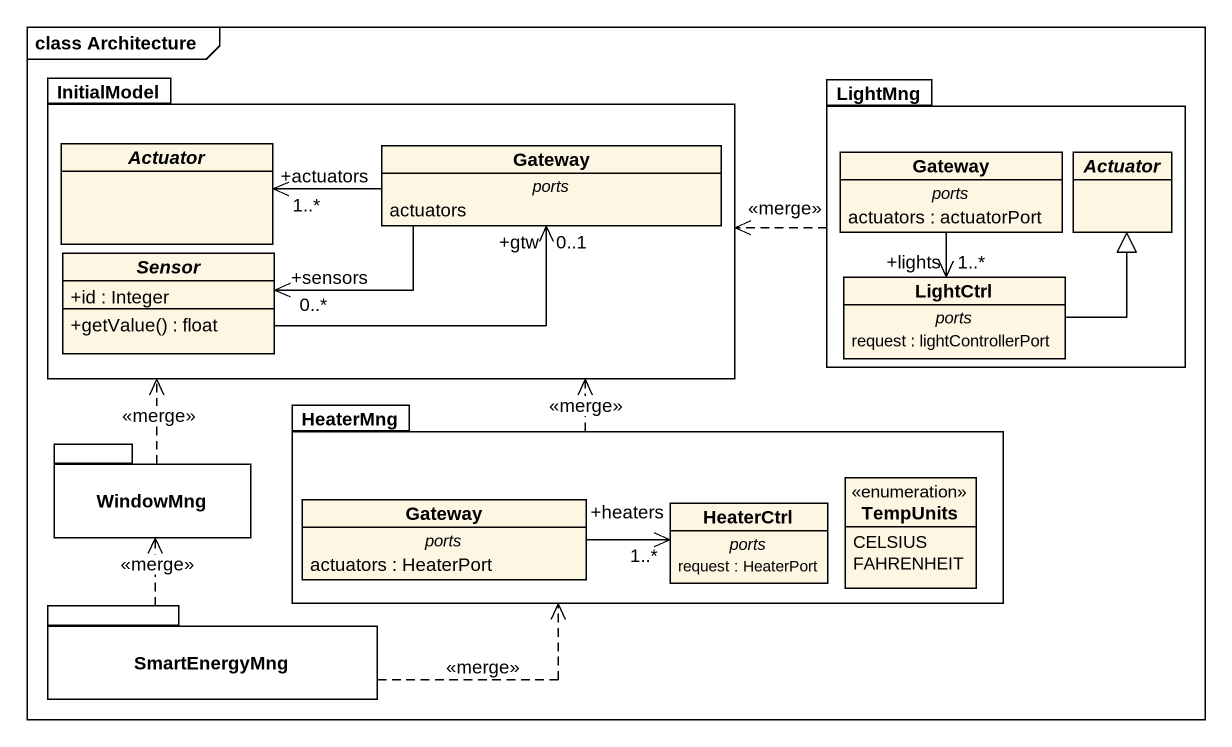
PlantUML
@startuml
mainframe class Architecture
hide circle
hide empty members
skinparam classAttributeIconSize 0
package InitialModel #FFFFFF {
  abstract class Actuator
  class Gateway {
    -- ports --
    actuators
  }
  abstract class Sensor {
    +id : Integer
    +getValue() : float
  }
}
package LightMng #FFFFFF {
  class "Gateway" as Gateway_2 {
    -- ports --
    actuators : actuatorPort
  }
  abstract class "Actuator" as Actuator_2
  class LightCtrl {
    -- ports --
    request : lightControllerPort
  }
}
package HeaterMng #FFFFFF {
  class "Gateway" as Gateway_3 {
    -- ports --
    actuators : HeaterPort
  }
  class HeaterCtrl {
    -- ports --
    request : HeaterPort
  }
  enum TempUnits {
    CELSIUS
    FAHRENHEIT
  }
}
package WindowMng #FFFFFF {
}
package SmartEnergyMng #FFFFFF {
}
LightMng .left.> InitialModel : <<merge>>
Gateway -left-> "+actuators\n1..*" Actuator
Gateway -left-> "+sensors\n0..*" Sensor
Gateway_2 --> "+lights\n1..*" LightCtrl
Sensor -right-> "+gtw\n0..1" Gateway
LightCtrl -up-|> Actuator_2
HeaterMng .up.> InitialModel : <<merge>>
WindowMng .up.> InitialModel : <<merge>>
Gateway_3 -right-> "+heaters\n1..*" HeaterCtrl
SmartEnergyMng .right.> HeaterMng : <<merge>>
SmartEnergyMng .up.> WindowMng : <<merge>>
@enduml
